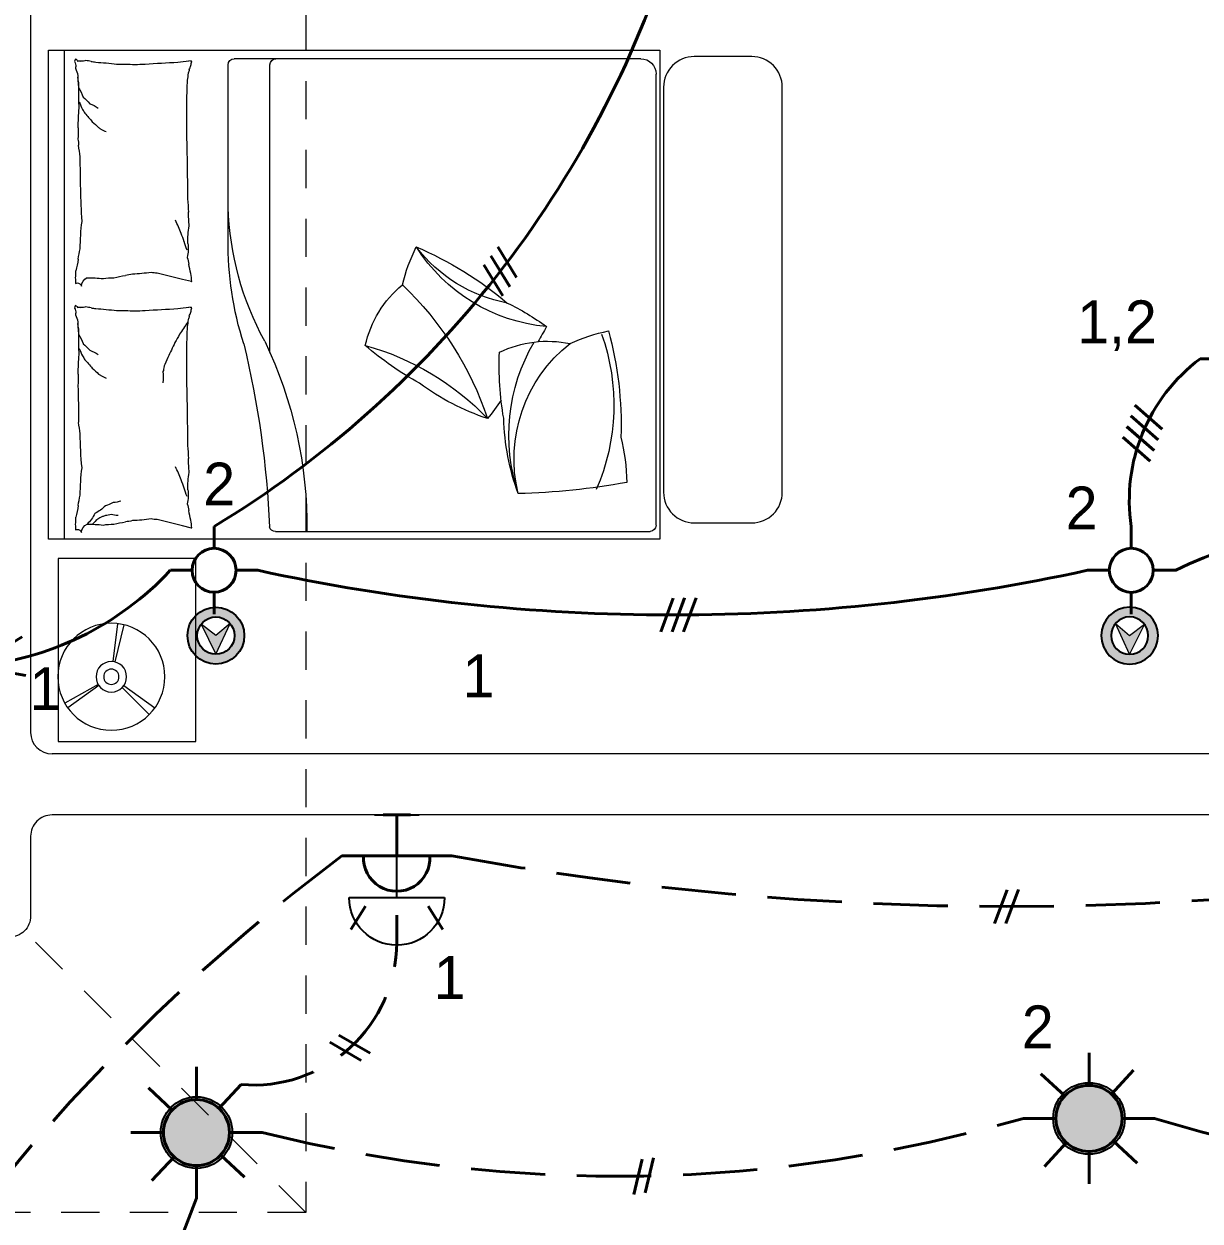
# Model space of a CAD drawing. Header units: metres. Extents: x 14 to 2416, y -346 to 476.
# Drawn here: x 35.93 to 39.777, y -77.954 to -74.039 of the extents above; entities that cross this region are included whole.
import ezdxf

# ---------------------------------------------------------------- set-up
doc = ezdxf.new("R2010")
doc.units = ezdxf.units.M
for name, pattern in [('0', [0]), ('Dash Style-2', [0.694425, 0.48607, -0.208355]), ('HIDDEN2', [0.1875, 0.125, -0.0625])]:
    doc.linetypes.add(name, pattern=pattern)
doc.layers.get('0').update_dxf_attribs({"linetype": '0', "lineweight": 20})
for name, color, linetype, lineweight in [('A-ANNO-TEXT', 20, 'Continuous', 13), ('A-WALL', 250, 'Continuous', 20), ('baños', 251, 'Continuous', 0), ('E Salida Interruptores', 22, 'Continuous', 40), ('E Salida Luces', 22, 'Continuous', 40), ('E Tuberia Emp Losa', 22, 'Continuous', 40), ('E Tuberia Emp Piso', 24, 'Dash Style-2', 40), ('MAVA', 1, 'Continuous', 15), ('MOBILIARIOS', 252, 'Continuous', 0)]:
    doc.layers.add(name, color=color, linetype=linetype, lineweight=lineweight)
doc.layers.add('hatch piso', color=253, linetype='Continuous', lineweight=0, transparency=0.7)
doc.layers.add('MAVA Luminarias', color=1, linetype='Continuous')
doc.layers.add('Techos 1', color=7, linetype='HIDDEN2', lineweight=9, true_color=0x42391a)
doc.styles.add('CENTURY GOTHIC', font='GOTHIC.TTF')

# ---------------------------------------------------------------- blocks, each defined once
blk = doc.blocks.new('dl ip')
at = {"layer": 'MAVA', "true_color": 0xf8991e, "transparency": 33554687}
h = blk.add_hatch(color=30, dxfattribs=at)
h.dxf.hatch_style = 1
h.paths.add_polyline_path([(94.7574, -111.2088), (94.7109, -111.2482), (94.6624, -111.2113), (94.7109, -111.3092)])
at = {"layer": 'MAVA Luminarias', "linetype": 'Continuous', "true_color": 0xf8991e}
h = blk.add_hatch(color=30, dxfattribs=at)
h.paths.add_polyline_path([(94.618, -111.2482, 1), (94.8039, -111.2482, 1)])
h.paths.add_polyline_path([(94.7719, -111.2482, -1), (94.6499, -111.2482, -1)], flags=16)
at = {"layer": 'MAVA', "color": 30, "true_color": 0xf8991e}
for p, q in [((94.7109, -111.2482), (94.6624, -111.2113)), ((94.6624, -111.2113), (94.7109, -111.3092)), ((94.7109, -111.3092), (94.7574, -111.2088)), ((94.7574, -111.2088), (94.7109, -111.2482))]:
    blk.add_line(p, q, dxfattribs=at)
at = {"layer": 'MAVA Luminarias', "color": 30, "linetype": 'Continuous', "true_color": 0xf8991e}
for radius in [0.093, 0.061]:
    blk.add_circle((94.7109, -111.2482), radius, dxfattribs=at)
blk = doc.blocks.new('A$Cd6acdfdc')
at = {"layer": 'MAVA Luminarias', "transparency": 33554687}
blk.add_hatch(color=2, dxfattribs=at).paths.add_polyline_path([(0, 0.079, 1), (0.158, 0.079, 1)])
at = {"layer": 'MAVA Luminarias', "color": 2, "transparency": 33554687}
blk.add_circle((0.079, 0.079), 0.079, dxfattribs=at)
blk = doc.blocks.new('SCONCE 1')
at = {"layer": 'MAVA Luminarias', "color": 5, "linetype": 'Continuous'}
for p, q in [((-1.3737, 0.6794), (-1.3737, 1.191)), ((-0.9314, 0.8161), (-0.9314, 1.0543)), ((-1.3737, 0.9352), (-0.9314, 0.9352))]:
    blk.add_line(p, q, dxfattribs=at)
blk.add_arc((-1.3737, 0.9352), 0.2558, 90, 270, dxfattribs=at)
blk = doc.blocks.new('PL BASE 1N NASAS 09')
at = {"layer": 'A-WALL'}
for p, q in [((-114.4311, -35.5197), (-114.4311, -40.9797)), ((-112.399, -41.0497), (-114.3611, -41.0497)), ((-110.3011, -41.0497), (-112.399, -41.0497)), ((-107.7511, -41.2497), (-112.4011, -41.2497))]:
    blk.add_line(p, q, dxfattribs=at)
blk.add_lwpolyline([(-112.4011, -41.2497), (-114.3611, -41.2497, 0.414214), (-114.4311, -41.3197), (-114.4311, -41.5797, -0.414214), (-114.5011, -41.6497), (-115.7611, -41.6497, 0.414214), (-115.8311, -41.7197), (-115.8311, -41.7297, -0.414214), (-115.9011, -41.7997), (-115.9611, -41.7997, -0.414214), (-116.0311, -41.7297), (-116.0311, -41.7197, 0.414214), (-116.1011, -41.6497), (-116.2311, -41.6497)], format="xyb", dxfattribs=at)
blk.add_arc((-114.3611, -40.9797), 0.07, 180, 270, dxfattribs=at)
at = {"layer": 'Techos 1'}
for p, q in [((-113.5311, -34.3497), (-113.5311, -42.5497)), ((-113.5311, -42.5497), (-117.6311, -38.4497)), ((-113.5311, -42.5497), (-114.9311, -42.5497))]:
    blk.add_line(p, q, dxfattribs=at)
blk = doc.blocks.new('A$Ca0281d7f')
at = {"layer": 'MOBILIARIOS'}
for p, q in [((0.4006, 1.6), (0.4006, 0)), ((2.4006, 1.6), (0.4006, 1.6)), ((0.4627, 1.5716), (1.7925, 1.5716)), ((2.3482, 0), (2.3482, 1.6)), ((2.4006, 0), (2.4006, 1.6)), ((1.676, 0.6111), (1.676, 1.5516)), ((1.8125, 0.9805), (1.8125, 1.5516)), ((0.4127, 0.0458), (0.4127, 1.5216)), ((1.9622, 0.8502), (2.0448, 0.8708)), ((1.9322, 0.8427), (1.9622, 0.8502)), ((1.9322, 0.0366), (1.9622, 0.0442)), ((1.9622, 0.0442), (2.0448, 0.0648)), ((0.4006, 0), (2.4006, 0)), ((1.6581, 0.0258), (0.4327, 0.0258))]:
    blk.add_line(p, q, dxfattribs=at)
blk.add_lwpolyline([(0.1, 1.5789), (0.2884, 1.5789, -0.414214), (0.3884, 1.4789), (0.3884, 0.1537, -0.414214), (0.2884, 0.0537), (0.1, 0.0537, -0.414214), (0, 0.1537), (0, 1.4789, -0.414214)], format="xyb", close=True, dxfattribs=at)
for centre, radius, start, end in [((0.4627, 1.5216), 0.05, 90, 180), ((1.656, 1.5516), 0.02, 0, 90), ((1.7925, 1.5516), 0.02, 0, 90), ((2.2259, 1.8067), 0.246, 278.1335, 282.1095), ((2.2895, 1.5966), 0.0328, 248.579, 278.1335), ((2.3098, 1.5651), 0.00428, 111.9904, 191.8931), ((2.309, 1.5713), 0.00232, 250.436, 11.8931), ((2.3145, 1.573), 0.00342, 201.7883, 250.436), ((2.3384, 1.5717), 0.0251, 184.3025, 201.7883), ((1.9309, 1.5641), 0.00132, 286.6978, 7.1204), ((1.8473, 1.5384), 0.0875, 7.1204, 16.2212), ((1.9356, 1.5833), 0.0193, 260.0016, 286.6978), ((1.8659, 1.514), 0.0767, 16.2212, 27.2841), ((1.9837, 1.5456), 0.0453, 192.869, 207.2841), ((1.9215, 1.2442), 0.3212, 80.0016, 86.4951), ((1.2506, -12.0557), 13.6356, 86.49514, 86.94504), ((2.0452, 0.1897), 1.3652, 86.945, 88.3669), ((2.1579, 0.8754), 0.6787, 88.3669, 93.3687), ((2.2993, 0.649), 0.9131, 93.3687, 97.6809), ((2.2872, 1.3666), 0.1983, 97.6809, 102.1095), ((2.3, 1.5497), 0.0156, 68.579, 111.9904), ((2.2574, 1.5504), 0.0539, 329.3487, 354.7408), ((2.3399, 1.5476), 0.0289, 149.3487, 184.3025), ((2.0891, 1.5339), 0.1459, 183.574, 192.869), ((3.1109, 1.5072), 1.164, 180.2865, 183.574), ((1.4835, 1.5502), 0.8208, 354.7408, 358.0921), ((2.4011, 1.4844), 0.0992, 164.0648, 184.2159), ((2.3823, 1.4187), 0.0992, 143.9136, 164.0648), ((0.8066, 1.46), 1.4943, 358.0921, 0.5757), ((7.6668, 1.3378), 5.7185, 179.0296, 180.2865), ((2.2967, 1.3302), 0.0992, 108.4397, 126.1766), ((2.3455, 1.3659), 0.0992, 126.1766, 143.9136), ((2.508, 1.3226), 0.234, 152.7604, 159.1397), ((1.4299, 1.3372), 0.8732, 0.5757, 4.8018), ((2.5639, 1.1222), 0.3916, 136.1885, 141.6114), ((2.3495, 1.3582), 0.0768, 141.6114, 152.7604), ((2.3068, 1.157), 0.2002, 113.0028, 118.3168), ((2.2596, 1.303), 0.0493, 118.3168, 129.0349), ((2.3987, 1.1905), 0.2252, 129.0349, 136.1885), ((2.5925, 1.3331), 0.2897, 177.4614, 184.8018), ((15.9276, 0.997), 13.9828, 178.72047, 179.52429), ((2.4538, 1.2819), 0.1524, 169.8101, 177.4614), ((1.7752, 1.3448), 0.5293, 349.8101, 353.9133), ((-1.4773, 1.2511), 3.7735, 356.7919, 0.0008), ((3.1579, 1.0151), 1.2165, 175.3824, 177.3904), ((0.8277, 1.1189), 0.9853, 331.4328, 358.1261), ((0.5395, 1.1379), 1.4048, 355.3824, 357.2509), ((1.7143, 0.9787), 0.2301, 357.2509, 11.5586), ((1.2885, 1.2948), 0.7387, 336.5156, 338.3423), ((1.3073, 1.338), 0.7387, 334.6889, 336.5156), ((1.6135, 0.9502), 0.6827, 0, 7.5469), ((0.7419, 0.9666), 1.0706, 342.1966, 0.7418), ((1.2694, 1.2461), 0.7387, 338.3423, 340.572), ((0.719, 1.2586), 0.5655, 275.3391, 327.6895), ((1.6535, -0.1157), 1.1652, 113.0642, 130.3209), ((0.809, 1.2521), 0.4879, 280.6986, 322.6864), ((0.7089, 0.7072), 0.548, 13.2034, 27.0362), ((2.0891, 0.9513), 0.1459, 173.5659, 191.5586), ((1.2503, 1.1919), 0.7387, 340.572, 342.8018), ((2.063, 0.8845), 0.2422, 7.5469, 15.744), ((2.0604, 0.8863), 0.1197, 162.6136, 173.5659), ((2.6046, 0.961), 0.3048, 188.4372, 195.744), ((1.664, 0.8882), 0.2708, 350.5159, 355.9171), ((1.7149, 0.9376), 0.2297, 342.6136, 350.5159), ((2.048, 0.9385), 0.0677, 267.3351, 284.0452), ((2.1561, 1.5251), 0.6588, 261.9949, 267.3351), ((2.1925, 1.177), 0.3171, 257.8016, 261.9949), ((2, -0.0065), 0.882, 77.8016, 80.3156), ((2.4724, 0.8783), 0.1611, 180, 188.4372), ((1.9875, 0.0508), 1.0798, 133.6306, 161.4288), ((1.0148, 0.5567), 0.3575, 12.4782, 50.4625), ((1.9313, 0.8427), 0.000917, 355.9171, 104.0449), ((2.1863, 0.6517), 0.204, 80.3156, 90), ((2.2741, 0.3638), 0.4918, 90, 96.2324), ((2.2585, 0.8252), 0.0342, 4.4002, 63.4195), ((2.3054, 0.8253), 0.0131, 63.4195, 168.7276), ((2.4017, 0.837), 0.0904, 168.7276, 180), ((1.2128, 0.1088), 0.734, 115.259, 126.9351), ((1.9309, 0.7581), 0.00132, 286.6978, 7.1204), ((1.8473, 0.7324), 0.0875, 7.1204, 16.2212), ((1.9356, 0.7773), 0.0193, 260.0016, 286.6978), ((1.9215, 0.4382), 0.3212, 80.0016, 86.4951), ((1.2506, -12.8617), 13.6356, 86.49514, 86.94504), ((2.0452, -0.6163), 1.3652, 86.945, 88.3669), ((2.1579, 0.0694), 0.6787, 88.3669, 93.3687), ((2.2993, -0.157), 0.9131, 93.3687, 97.6809), ((2.2872, 0.5605), 0.1983, 97.6809, 102.1095), ((2.2259, 1.0007), 0.246, 278.1335, 282.1095), ((2.2895, 0.7906), 0.0328, 248.579, 278.1335), ((2.3, 0.7437), 0.0156, 68.579, 111.9904), ((2.3098, 0.7591), 0.00428, 111.9904, 191.8931), ((2.309, 0.7653), 0.00232, 250.436, 11.8931), ((2.3399, 0.7416), 0.0289, 149.3487, 184.3025), ((2.3145, 0.767), 0.00342, 201.7883, 250.436), ((2.3384, 0.7657), 0.0251, 184.3025, 201.7883), ((1.8659, 0.708), 0.0767, 16.2212, 27.2841), ((1.9837, 0.7395), 0.0453, 192.869, 207.2841), ((2.0891, 0.7279), 0.1459, 183.574, 192.869), ((2.5624, 1.097), 0.7286, 212.135, 215.8263), ((1.4835, 0.7442), 0.8208, 354.7408, 358.0921), ((2.4011, 0.6784), 0.0992, 164.0648, 184.2159), ((2.2574, 0.7444), 0.0539, 329.3487, 354.7408), ((1.6923, 0.3726), 1.1652, 164.6278, 181.8845), ((1.2394, 0.439), 0.6885, 160.2936, 203.6414), ((0.4605, 0.1443), 0.548, 64.767, 78.5998), ((2.7135, 1.7247), 2.1977, 207.9248, 209.3793), ((3.1109, 0.7012), 1.164, 180.2865, 183.574), ((2.2514, 0.81), 0.3126, 206.4985, 212.135), ((2.3823, 0.6127), 0.0992, 143.9136, 164.0648), ((0.8066, 0.654), 1.4943, 358.0921, 0.5757), ((0.7686, 0.2903), 0.3575, 64.0418, 102.0262), ((0.4001, 0.2637), 0.4774, 346.1849, 52.0017), ((0.2857, 0.3397), 0.6085, 341.81, 30.1351), ((1.5939, -0.2048), 0.8697, 105.336, 136.4193), ((0.715, 1.3789), 0.9879, 298.4971, 311.0566), ((2.9452, 0.0436), 1.3903, 154.2427, 180.7342), ((4.7703, -0.0876), 3.0955, 166.4201, 177.6238), ((7.6668, 0.5318), 5.7185, 179.0296, 180.2865), ((3.2918, 1.2337), 1.4323, 204.3265, 206.4985), ((2.3455, 0.5598), 0.0992, 126.1766, 143.9136), ((-0.0618, 0.5666), 0.9879, 350.0607, 2.6202), ((2.484, 0.7735), 0.5066, 200.6743, 204.3265), ((2.2967, 0.5242), 0.0992, 108.4397, 126.1766), ((2.5639, 0.3162), 0.3916, 136.1885, 141.6114), ((2.3495, 0.5522), 0.0768, 141.6114, 152.7604), ((2.508, 0.5165), 0.234, 152.7604, 159.1397), ((1.4299, 0.5311), 0.8732, 0.5757, 4.8018), ((2.0801, 0.5689), 0.058, 184.0828, 200.6743), ((2.2974, 0.5316), 0.2721, 176.4448, 184.0828), ((2.3987, 0.3845), 0.2252, 129.0349, 136.1885), ((0.716, 1.1421), 0.7874, 288.3527, 306.6851), ((2.3068, 0.351), 0.2002, 113.0028, 118.3168), ((2.2596, 0.497), 0.0493, 118.3168, 129.0349), ((2.5925, 0.5271), 0.2897, 177.4614, 184.8018), ((15.9276, 0.191), 13.9828, 178.72047, 179.52429), ((7.6231, 0.343), 5.3217, 178.2786, 179.5731), ((2.7135, 1.7247), 2.1977, 215.2966, 217.2418), ((0.1243, 0.4201), 0.7874, 339.9163, 358.2487), ((1.7752, 0.4387), 0.5293, 349.8101, 353.9133), ((1.2424, 0.1669), 0.734, 166.8226, 178.4988), ((1.2472, 0.3451), 1.049, 353.9133, 0), ((3.1579, 0.2091), 1.2165, 175.3824, 177.3904), ((0.5395, 0.3319), 1.4048, 355.3824, 357.2509), ((1.3073, 0.5319), 0.7387, 334.6889, 336.5156), ((1.7143, 0.1727), 0.2301, 357.2509, 11.5586), ((1.2885, 0.4887), 0.7387, 336.5156, 338.3423), ((1.6135, 0.1442), 0.6827, 0, 7.5469), ((0.9096, 2.3469), 2.1977, 259.4884, 268.8054), ((2.0891, 0.1453), 0.1459, 173.5659, 191.5586), ((1.2503, 0.3859), 0.7387, 340.572, 342.8018), ((1.2694, 0.4401), 0.7387, 338.3423, 340.572), ((2.2028, 0.2591), 0.1399, 253.485, 264.3689), ((2.2535, 0.2441), 0.1399, 242.6012, 253.485), ((2.063, 0.0785), 0.2422, 7.5469, 15.744), ((1.7149, 0.1316), 0.2297, 342.6136, 350.5159), ((2.0604, 0.0803), 0.1197, 162.6136, 173.5659), ((2.1724, 0.1695), 0.0915, 270, 284.6851), ((2.2137, 0.1341), 0.0562, 251.2201, 270), ((2.3128, 0.2087), 0.1399, 224.9024, 242.6012), ((2.3729, 0.1484), 0.1399, 207.2036, 224.9024), ((2.6046, 0.155), 0.3048, 188.4372, 195.744), ((0.4327, 0.0458), 0.02, 180, 270), ((1.6581, 0.0458), 0.02, 270, 345.3738), ((1.664, 0.0822), 0.2708, 350.5159, 355.9171), ((2.048, 0.1325), 0.0677, 267.3351, 284.0452), ((2.1561, 0.7191), 0.6588, 261.9949, 267.3351), ((2.1925, 0.371), 0.3171, 257.8016, 261.9949), ((2, -0.8125), 0.882, 77.8016, 80.3156), ((2.1863, -0.1543), 0.204, 80.3156, 90), ((2.2901, 0.2688), 0.2056, 248.1851, 251.2201), ((2.2741, -0.4422), 0.4918, 90, 96.2324), ((2.2886, 0.2107), 0.1511, 244.6449, 248.1851), ((2.2673, 0.1099), 0.0526, 228.5571, 244.6449), ((2.3172, 0.1155), 0.0899, 216.2641, 228.5571), ((2.2585, 0.0192), 0.0342, 4.4002, 63.4195), ((2.4724, 0.0723), 0.1611, 180, 188.4372), ((2.4017, 0.031), 0.0904, 168.7276, 180), ((1.9313, 0.0367), 0.000917, 355.9171, 104.0449), ((2.3054, 0.0193), 0.0131, 63.4195, 168.7276)]:
    blk.add_arc(centre, radius, start, end, dxfattribs=at)
blk = doc.blocks.new('A$C8346a57b')
at = {"layer": 'MOBILIARIOS'}
for p, q in [((0.2641, 0.2604), (0.2338, 0.3817)), ((0.2701, 0.2615), (0.2545, 0.3855)), ((0.2356, 0.1828), (0.1339, 0.1102)), ((0.2409, 0.1765), (0.1525, 0.0881)), ((0.3169, 0.1828), (0.4187, 0.1102)), ((0.3197, 0.1871), (0.4282, 0.1251))]:
    blk.add_line(p, q, dxfattribs=at)
blk.add_lwpolyline([(0, 0.5983), (0.45, 0.5983), (0.45, 0), (0, 0)], close=True, dxfattribs=at)
for radius in [0.175, 0.05, 0.025]:
    blk.add_circle((0.2763, 0.2119), radius, dxfattribs=at)
blk = doc.blocks.new('PL MUEBLES 1N NASAS 09')
at = {"layer": 'hatch piso'}
h = blk.add_hatch(dxfattribs=at)
h.set_pattern_fill('AR-BRSTD', color=256, scale=0.002, angle=-90)
h.set_pattern_definition([(270, (-8.74588, 232.01007), (0.1354836, -2e-17), []), (0, (-8.74588, 232.01007), (0.1354836, 0.2032), [0.1354836, -0.1354836])])
edge = h.paths.add_edge_path()
edge.add_line((62.3305, 47.1481), (63.2305, 47.1481))
edge.add_line((63.2305, 47.1481), (63.2305, 48.4481))
edge.add_line((63.2305, 48.4481), (56.5331, 48.4481))
edge.add_line((56.5331, 48.4481), (56.5331, 48.2731))
edge.add_line((56.5331, 48.2731), (56.3831, 48.2731))
edge.add_line((56.3831, 48.2731), (56.3831, 48.4536))
edge.add_line((56.3831, 48.4536), (54.5879, 48.4536))
edge.add_line((54.5879, 48.4536), (54.5879, 46.9481))
edge.add_line((54.5879, 46.9481), (55.8257, 46.9481))
edge.add_arc((55.8755, 46.9973), 0.07, 180, 224.6727, ccw=False)
edge.add_line((55.8055, 46.9973), (55.8055, 47.1073))
edge.add_arc((55.8755, 47.1073), 0.07, 90, 180, ccw=False)
edge.add_line((55.8755, 47.1773), (55.9855, 47.1773))
edge.add_arc((55.9855, 47.1073), 0.07, 0, 90, ccw=False)
edge.add_line((56.0555, 47.1073), (56.0555, 46.9973))
edge.add_arc((55.9855, 46.9973), 0.07, -44.6727, 0, ccw=False)
edge.add_line((56.0353, 46.9481), (59.0257, 46.9481))
edge.add_arc((59.0755, 46.9973), 0.07, 180, 224.6728, ccw=False)
edge.add_line((59.0055, 46.9973), (59.0055, 47.1073))
edge.add_arc((59.0755, 47.1073), 0.07, 90, 180, ccw=False)
edge.add_line((59.0755, 47.1773), (59.1855, 47.1773))
edge.add_arc((59.1855, 47.1073), 0.07, 0, 90, ccw=False)
edge.add_line((59.2555, 47.1073), (59.2555, 46.9973))
edge.add_arc((59.1855, 46.9973), 0.07, -90, 0, ccw=False)
edge.add_line((59.1855, 46.9273), (59.0755, 46.9273))
edge.add_arc((59.0755, 46.9973), 0.07, 229.9948, 270, ccw=False)
edge.add_line((59.0305, 46.9437), (59.0305, 44.972))
edge.add_arc((59.0755, 44.9184), 0.07, 90, 130.0052, ccw=False)
edge.add_line((59.0755, 44.9884), (59.1855, 44.9884))
edge.add_arc((59.1855, 44.9184), 0.07, 0, 90, ccw=False)
edge.add_line((59.2555, 44.9184), (59.2555, 44.8084))
edge.add_arc((59.1855, 44.8084), 0.07, -90, 0, ccw=False)
edge.add_line((59.1855, 44.7384), (59.0755, 44.7384))
edge.add_arc((59.0755, 44.8084), 0.07, 229.9948, 270, ccw=False)
edge.add_line((59.0305, 44.7548), (59.0305, 41.172))
edge.add_arc((59.0755, 41.1184), 0.07, 90, 130.0052, ccw=False)
edge.add_line((59.0755, 41.1884), (59.1855, 41.1884))
edge.add_arc((59.1855, 41.1184), 0.07, 0, 90, ccw=False)
edge.add_line((59.2555, 41.1184), (59.2555, 41.0084))
edge.add_arc((59.1855, 41.0084), 0.07, -90, 0, ccw=False)
edge.add_line((59.1855, 40.9384), (59.0755, 40.9384))
edge.add_arc((59.0755, 41.0084), 0.07, 180, 270, ccw=False)
edge.add_line((59.0055, 41.0084), (59.0055, 41.1184))
edge.add_arc((59.0755, 41.1184), 0.07, 149.8481, 180, ccw=False)
edge.add_line((59.0149, 41.1535), (56.0391, 41.1535))
edge.add_arc((55.9855, 41.1085), 0.07, 0, 40.0052, ccw=False)
edge.add_line((56.0555, 41.1085), (56.0555, 40.9985))
edge.add_arc((55.9855, 40.9985), 0.07, -90, 0, ccw=False)
edge.add_line((55.9855, 40.9285), (55.8755, 40.9285))
edge.add_arc((55.8755, 40.9985), 0.07, 180, 270, ccw=False)
edge.add_line((55.8055, 40.9985), (55.8055, 41.1085))
edge.add_arc((55.8755, 41.1085), 0.07, 139.9948, 180, ccw=False)
edge.add_line((55.8219, 41.1535), (50.4363, 41.1535))
edge.add_arc((50.3827, 41.1085), 0.07, 0, 40.0052, ccw=False)
edge.add_line((50.4527, 41.1085), (50.4527, 40.9985))
edge.add_arc((50.3827, 40.9985), 0.07, -90, 0, ccw=False)
edge.add_line((50.3827, 40.9285), (50.2727, 40.9285))
edge.add_arc((50.2727, 40.9985), 0.07, 180, 270, ccw=False)
edge.add_line((50.2027, 40.9985), (50.2027, 41.1085))
edge.add_arc((50.2727, 41.1085), 0.07, 139.9948, 180, ccw=False)
edge.add_line((50.2191, 41.1535), (46.4305, 41.1535))
edge.add_line((46.4305, 41.1535), (46.4305, 40.9535))
edge.add_line((46.4305, 40.9535), (44.3305, 40.9535))
edge.add_line((44.3305, 40.9535), (44.3305, 39.3536))
edge.add_line((44.3305, 39.3536), (47.8305, 39.3536))
edge.add_line((47.8305, 39.3536), (47.8305, 38.9536))
edge.add_line((47.8305, 38.9536), (62.3305, 38.9536))
edge.add_line((62.3305, 38.9536), (62.3305, 47.1481))
at = {"layer": 'baños'}
blk.add_blockref('PL BASE 1N NASAS 09', (162.2615, 88.2033), dxfattribs=at)
at = {"layer": 'MOBILIARIOS', "xscale": -1}
for name, p in [('A$Ca0281d7f', (50.289, 47.855)), ('A$C8346a57b', (48.3707, 47.1936))]:
    blk.add_blockref(name, p, dxfattribs=at)
blk = doc.blocks.new('A$Cbef68299')
blk.add_blockref('PL MUEBLES 1N NASAS 09', (-30.7659, -32.0535))
blk = doc.blocks.new('A$Cc5be7df0')
at = {"layer": 'A-ANNO-TEXT'}
blk.add_blockref('A$Cbef68299', (4.1493, 17.337), dxfattribs=at)
blk = doc.blocks.new('*U393')
at = {"layer": 'E Salida Luces'}
for p, q in [((0, 0.6968), (0, 0.5466)), ((-0.2502, 0.6254), (-0.1711, 0.4978)), ((0.2502, 0.6254), (0.171, 0.4978)), ((-0.3004, 0.2226), (-0.1502, 0.2226)), ((0.1502, 0.2226), (-0.1502, 0.2226)), ((0, 0.2226), (0, 0)), ((0.1502, 0.2226), (0.3004, 0.2226)), ((-0.0751, 0), (0.0751, 0))]:
    blk.add_line(p, q, dxfattribs=at)
blk.add_arc((0, 0.2348), 0.1811, 356.11948, 183.88052, dxfattribs=at)
blk = doc.blocks.new('*U557')
at = {"layer": 'E Salida Luces', "linetype": 'Continuous'}
for p, q in [((0, 0.3583), (0, 0.1807)), ((-0.3576, 0.0007), (-0.18, 0.0007)), ((0.18, 0.0007), (0.3576, 0.0007)), ((0, -0.1793), (0, -0.3569))]:
    blk.add_line(p, q, dxfattribs=at)
blk.add_circle((0, 0.0007), 0.18, dxfattribs=at)
blk = doc.blocks.new('*U370')
for p, q in [((0.03, 1.37), (-1.05, -1.48)), ((0.99, 1.37), (-0.09, -1.48))]:
    blk.add_line(p, q)
blk = doc.blocks.new('*U641')
at = {"xscale": 0.0393700787401575, "yscale": 0.0393700787401575, "zscale": 0.0393700787401575, "rotation": 90.42804572005218}
blk.add_blockref('*U370', (-0.0023, 0.0012), dxfattribs=at)
blk = doc.blocks.new('*U582')
at = {"layer": 'E Salida Luces', "linetype": 'Continuous'}
for p, q in [((0, 0.3583), (0, 0.1807)), ((-0.3576, 0.0007), (-0.18, 0.0007)), ((0.18, 0.0007), (0.3576, 0.0007)), ((0, -0.1793), (0, -0.3569))]:
    blk.add_line(p, q, dxfattribs=at)
blk.add_circle((0, 0.0007), 0.18, dxfattribs=at)
blk = doc.blocks.new('*U576')
at = {"xscale": 0.0393700787401575, "yscale": 0.0393700787401575, "zscale": 0.0393700787401575, "rotation": 142.4231191730805}
blk.add_blockref('*U370', (-0.0024, -0.001), dxfattribs=at)
blk = doc.blocks.new('*U601')
at = {"layer": 'E Tuberia Emp Losa', "linetype": 'Continuous'}
for p, q in [((0.0472, 0.2151), (0, 0)), ((0, 0), (0.1874, 0.1416))]:
    blk.add_line(p, q, dxfattribs=at)
blk = doc.blocks.new('Luz Jardin')
at = {"layer": 'E Salida Luces', "linetype": 'Continuous'}
for p, q in [((0, 0.3583), (0, 0.1807)), ((0.1225, 0.1326), (0.2434, 0.2627)), ((-0.1319, 0.1232), (-0.262, 0.2441)), ((-0.3576, 0.0007), (-0.18, 0.0007)), ((0.18, 0.0007), (0.3576, 0.0007)), ((0.262, -0.2427), (0.1319, -0.1218)), ((-0.2434, -0.2613), (-0.1225, -0.1312)), ((0, -0.1793), (0, -0.3569))]:
    blk.add_line(p, q, dxfattribs=at)
blk.add_circle((0, 0.0007), 0.18, dxfattribs=at)
blk = doc.blocks.new('*U444')
at = {"xscale": 0.03937007874015751, "yscale": 0.03937007874015751, "zscale": 0.03937007874015751, "rotation": 97.34405932819689}
blk.add_blockref('*U370', (-0.0024, 0.0009), dxfattribs=at)
blk = doc.blocks.new('*U626')
at = {"layer": 'E Salida Interruptores'}
for p, q in [((0, -0.075), (0, 0)), ((0, -0.3), (0, -0.375))]:
    blk.add_line(p, q, dxfattribs=at)
for centre, start, end in [((0, -0.13125), 270, 131.81031), ((0, -0.24375), 90, 311.81031)]:
    blk.add_arc(centre, 0.05625, start, end, dxfattribs=at)
blk = doc.blocks.new('*U640')
at = {"xscale": 0.0393700787401575, "yscale": 0.0393700787401575, "zscale": 0.0393700787401575, "rotation": 69.45837108965466}
blk.add_blockref('*U370', (-0.0017, 0.0019), dxfattribs=at)
blk = doc.blocks.new('*U642')
at = {"xscale": 0.0393700787401575, "yscale": 0.0393700787401575, "zscale": 0.0393700787401575, "rotation": 90.10074461344972}
blk.add_blockref('*U370', (-0.0023, 0.0012), dxfattribs=at)
blk = doc.blocks.new('*U737')
at = {"xscale": 0.03937007874015749, "yscale": 0.03937007874015749, "zscale": 0.03937007874015749, "rotation": 230.8719583407324}
blk.add_blockref('*U370', (0.001, -0.0024), dxfattribs=at)

msp = doc.modelspace()

# ---------------------------------------------------------------- linework, layer by layer
at = {"layer": 'E Salida Luces'}
for centre, radius, start, end in [((34.7668, -72.7393), 3.4425, 301.2287, 342.5891), ((40.123, -75.5972), 0.5779, 126.8365, 188.546), ((40.5342, -77.6031), 1.9653, 68.3729, 115.2894), ((35.6787, -75.1474), 0.9966, 274.827, 317.0771), ((38.0516, -69.5993), 6.3729, 257.70616, 282.29384)]:
    msp.add_arc(centre, radius, start, end, dxfattribs=at)
at = {"layer": 'E Tuberia Emp Piso', "ltscale": 0.5}
for centre, radius, start, end in [((40.8737, -81.956), 6.4999, 126.92263, 155.10999), ((39.1431, -66.9517), 9.9742, 259.5236, 280.4764), ((36.6808, -77.0411), 0.4684, 265.0013, 359.6252), ((37.868, -73.0433), 4.7648, 255.9168, 286.217), ((40.8698, -73.6271), 4.1803, 252.716, 287.284), ((40.8918, -79.6974), 4.7587, 157.5412, 202.4588)]:
    msp.add_arc(centre, radius, start, end, dxfattribs=at)

# ---------------------------------------------------------------- block references
at = {"layer": 'A-ANNO-TEXT'}
msp.add_blockref('A$Cc5be7df0', (14.7377, -108.8632), dxfattribs=at)
at = {"layer": 'E Salida Luces', "xscale": 0.4, "yscale": 0.4, "zscale": 0.4, "rotation": 180}
msp.add_blockref('*U557', (36.5516, -75.8258), dxfattribs=at)
at = {"layer": 'E Salida Luces'}
for name, p, xscale, yscale, zscale in [('*U582', (39.5516, -75.8264), -0.4, 0.4, 0.4), ('Luz Jardin', (39.4133, -77.619), 0.6, 0.6, 0.6), ('Luz Jardin', (36.494, -77.6654), 0.6, 0.6, 0.6)]:
    msp.add_blockref(name, p, dxfattribs=dict(at, xscale=xscale, yscale=yscale, zscale=zscale))
at = {"layer": 'E Salida Luces', "color": 1, "xscale": -0.6, "yscale": 0.6, "zscale": 0.6, "rotation": 180}
msp.add_blockref('*U393', (37.1492, -76.6261), dxfattribs=at)
at = {"layer": 'E Tuberia Emp Losa'}
for name, p, xscale, yscale, zscale, rotation in [('*U576', (37.4989, -74.8335), 0.9842519685039484, 0.9842519685039484, 0.9842519685039484, 270), ('*U576', (37.4761, -74.8631), 0.9842519685039484, 0.9842519685039484, 0.9842519685039484, 270), ('*U641', (38.0516, -75.9722), 0.9842519685039484, 0.9842519685039484, 0.9842519685039484, 270), ('*U641', (38.0888, -75.972), 0.9842519685039484, 0.9842519685039484, 0.9842519685039484, 270), ('*U601', (35.7626, -76.1405), -0.7999999999999998, 0.7999999999999998, 0.7999999999999998, 248.1121849912382), ('*U642', (39.1431, -76.9259), 0.9842519685039484, 0.9842519685039484, 0.9842519685039484, 270), ('*U737', (36.9962, -77.3875), -0.9842519685039484, 0.9842519685039484, 0.9842519685039484, 270), ('*U444', (37.9567, -77.8073), 0.9842519685039484, 0.9842519685039484, 0.9842519685039484, 270)]:
    msp.add_blockref(name, p, dxfattribs=dict(at, xscale=xscale, yscale=yscale, zscale=zscale, rotation=rotation))
at = {"layer": 'E Tuberia Emp Losa', "xscale": -1, "rotation": 270}
msp.add_blockref('*U626', (40.1516, -75.1347), dxfattribs=at)
at = {"layer": 'E Tuberia Emp Losa', "xscale": 0.9842519685039484, "yscale": 0.9842519685039484, "zscale": 0.9842519685039484}
for p in [(39.6015, -75.3429), (39.5884, -75.3778), (39.5753, -75.4127)]:
    msp.add_blockref('*U640', p, dxfattribs=at)
at = {"layer": 'MAVA Luminarias'}
msp.add_blockref('dl ip', (-58.1535, 35.2086), dxfattribs=at)
at = {"layer": 'MAVA Luminarias', "xscale": -1}
msp.add_blockref('dl ip', (134.2572, 35.2086), dxfattribs=at)
at = {"layer": 'MAVA Luminarias', "color": 251, "xscale": -0.6101999921123585, "yscale": 0.6101999921123585, "zscale": 0.6101999921123585, "rotation": 270}
msp.add_blockref('SCONCE 1', (36.5786, -76.0578), dxfattribs=at)
at = {"layer": 'MAVA Luminarias', "xscale": 1.483214008569871, "yscale": 1.483214008569871, "zscale": 1.483214008569871}
for p in [(39.2961, -77.7361), (36.3769, -77.7821)]:
    msp.add_blockref('A$Cd6acdfdc', p, dxfattribs=at)

# ---------------------------------------------------------------- texts
at = {"layer": 'E Tuberia Emp Losa', "char_height": 0.14, "attachment_point": 5, "style": 'CENTURY GOTHIC'}
for s, insert, width in [('1,2 ', (39.5049, -75.0263), 0.529968), ('2 ', (36.5683, -75.5439), 0.276812), ('2 ', (39.389, -75.6222), 0.276812), ('1', (37.4165, -76.1714), 0.072047), ('1', (36, -76.2132), 0.072047), ('1', (37.3222, -77.1576), 0.206315), ('2', (39.2458, -77.3192), 0.206315)]:
    msp.add_mtext(s, dxfattribs=dict(at, insert=insert, width=width))

doc.saveas('drawing.dxf')
